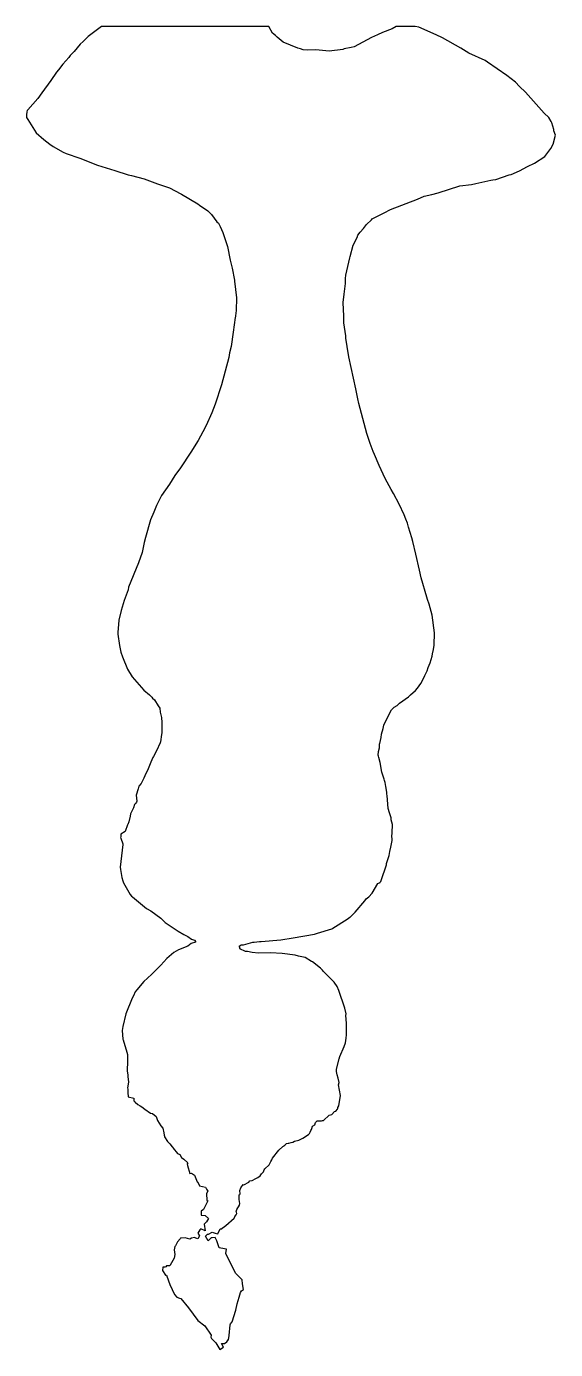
# Model space of a CAD drawing. Extents: x 56 to 119, y 21 to 178.
import ezdxf

# ---------------------------------------------------------------- set-up
doc = ezdxf.new("R2010")
doc.units = 0
doc.layers.add('31_93000', color=7, linetype='CONTINUOUS')

msp = doc.modelspace()

# ---------------------------------------------------------------- linework, layer by layer
at = {"layer": '31_93000', "color": 5}
msp.add_lwpolyline([(77.394, 177.78401), (64.973, 177.785), (63.384, 176.58601), (62.79, 176.007), (62.446, 175.688), (61.705, 174.798), (61.235, 174.33701), (61.083, 174.12201), (60.369, 173.29401), (59.862, 172.64101), (59.616, 172.37901), (58.972, 171.384), (57.871, 169.89601), (57.418, 169.22301), (56.21, 167.89601), (56.145, 167.798), (56.108, 167.632), (56.06, 167.29401), (56.072, 166.97801), (56.24, 166.735), (57.214, 165.16), (58.11, 164.36101), (58.828, 163.817), (59.247, 163.52101), (60.417, 162.84201), (60.762, 162.70801), (62.379, 162.13501), (64.494, 161.33301), (66.533, 160.666), (68.152, 160.18501), (68.53201, 160.10101), (70.034, 159.71001), (71.616, 159.10301), (73.039, 158.61801), (74.40601, 157.91801), (74.48, 157.86501), (76.41801, 156.733), (76.597, 156.57401), (77.575, 155.88901), (78.022, 155.46501), (78.677, 154.59901), (78.861, 154.41701), (79.05701, 154.03801), (79.39001, 153.32401), (79.916, 151.636), (80.23701, 150.013), (80.498, 149.09201), (80.744, 147.67001), (80.78001, 147.528), (80.994, 145.54401), (80.956, 144.069), (80.88901, 143.42401), (80.873, 143.317), (80.844, 143.21901), (80.583, 141.481), (80.368, 139.783), (80.18, 139.024), (80.09901, 138.48801), (79.232, 135.21001), (78.44601, 132.942), (78.05901, 131.90901), (77.387, 130.412), (77, 129.647), (76.43401, 128.61501), (75.58601, 127.23701), (74.346, 125.37401), (73.661, 124.44901), (73.04401, 123.42901), (72.08701, 122.08801), (71.92101, 121.78001), (71.50401, 120.911), (71.191, 120.12), (70.789, 119.204), (70.193, 117.09801), (70.052, 116.507), (69.83701, 115.494), (69.785, 115.32001), (69.353, 114.08801), (68.164, 111.177), (68.116, 110.894), (67.653, 109.62701), (67.315, 108.43201), (67.039, 107.274), (66.91, 105.82301), (66.923, 105.618), (67.091, 104.25201), (67.26701, 103.469), (67.479, 102.91701), (68.07, 101.467), (68.611, 100.54201), (70.01, 98.97501), (70.65, 98.395), (70.83601, 98.255), (70.951, 98.144), (71.042, 98.01801), (71.26601, 97.798), (71.687, 97.10101), (71.87601, 96.802), (71.951, 96.34801), (72.078, 95.71001), (72.14001, 95.11001), (72.152, 93.884), (72.10101, 93.68501), (71.968, 92.831), (71.91801, 92.691), (71.496, 91.75101), (71.15701, 91.094), (71.07201, 90.96101), (70.827, 90.426), (70.519, 89.606), (70.104, 88.787), (69.998, 88.49001), (69.686, 87.869), (69.41901, 87.55901), (69.32201, 87.244), (69.076, 86.505), (69.15401, 85.79301), (69.112, 85.663), (69.06001, 85.54201), (68.872, 85.387), (68.76601, 84.984), (68.43, 84.261), (68.356, 83.981), (68.21201, 83.33401), (68.11, 83.00101), (68.07301, 82.958), (67.76, 82.15401), (67.26701, 81.873), (67.245, 81.843), (67.245, 81.52), (67.22601, 81.48), (67.215, 81.472), (67.245, 81.37), (67.499, 80.702), (67.51501, 80.62501), (67.192, 77.939), (67.221, 77.65601), (67.374, 76.718), (67.484, 76.305), (67.567, 76.08801), (68.37801, 74.69601), (68.547, 74.48701), (68.636, 74.4), (70.325, 73.042), (70.844, 72.745), (72.028, 71.873), (72.525, 71.369), (74.069, 70.327), (74.729, 69.937), (75.215, 69.701), (75.64001, 69.39001), (76.019, 69.27), (76.177, 69.07), (76.14101, 69.01601), (75.597, 68.871), (75.234, 68.57201), (74.094, 68.103), (73.564, 67.79), (72.71301, 67.107), (72.026, 66.311), (70.954, 65.217), (70.427, 64.769), (70.011, 64.341), (69.16801, 63.386), (68.984, 63.146), (68.764, 62.674), (68.595, 62.392), (67.855, 60.509), (67.486, 59.011), (67.424, 58.543), (67.511, 57.497), (67.554, 57.414), (67.97, 55.977), (68.067, 55.699), (68.065, 54.952), (68.019, 53.71), (68.104, 53.276), (68.104, 53.035), (68.173, 52.429), (68.12801, 52.179), (68.07401, 51.721), (68.092, 51.555), (68.084, 51.176), (68.14101, 50.655), (68.815, 50.481), (68.815, 50.189), (68.941, 50.098), (68.983, 50.032), (69.274, 49.736), (69.564, 49.587), (69.757, 49.462), (70.133, 49.181), (70.803, 48.708), (71.042, 48.677), (71.452, 48.322), (71.621, 47.837), (72.025, 47.233), (72.25, 46.924), (72.36301, 46.375), (72.408, 46.096), (72.44, 45.977), (72.467, 45.904), (72.792, 45.354), (73.08701, 45.062), (73.37701, 44.703), (73.425, 44.663), (73.48901, 44.564), (73.97501, 43.922), (74.256, 43.8), (74.483, 43.459), (74.729, 43.27), (75.203, 42.827), (75.146, 42.683), (75.172, 42.522), (75.466, 41.559), (75.674, 41.573), (76.007, 41.336), (76.313, 40.579), (76.41801, 40.508), (76.61501, 40.1), (77.33501, 39.945), (77.45, 39.695), (77.577, 39.448), (77.43201, 39.174), (77.48801, 38.361), (77.60101, 38.303), (77.094, 37.261), (76.804, 37.061), (76.804, 36.614), (77.263, 36.565), (77.686, 36.217), (77.43201, 35.8), (77.162, 35.52), (77.263, 34.736), (76.756, 34.993), (76.688, 34.889), (76.659, 34.868), (76.41801, 34.474), (76.58701, 34.13), (76.41801, 33.782), (76.164, 33.869), (75.996, 33.957), (75.64201, 33.853), (75.439, 33.748), (74.911, 33.914), (74.43401, 33.87), (74.361, 33.878), (74.319, 33.808), (73.97701, 33.447), (73.745, 32.975), (73.662, 32.871), (73.609, 32.498), (73.676, 31.939), (73.581, 31.485), (73.44601, 31.207), (73.118, 30.676), (73.08701, 30.599), (72.701, 30.598), (72.58801, 30.455), (72.47601, 30.417), (72.25101, 30.419), (72.194, 30.042), (72.566, 29.467), (72.701, 29.466), (72.926, 28.795), (73.08701, 28.364), (73.647, 27.17), (73.90701, 26.871), (74.22301, 26.764), (74.39201, 26.718), (75.292, 25.604), (76.41901, 24.074), (77.25201, 23.458), (77.981, 22.34), (77.939, 22.123), (78.024, 21.95), (78.53001, 21.429), (79.038, 20.644), (79.46001, 20.908), (79.235, 21.369), (79.583, 21.349), (79.846, 21.555), (80.009, 21.778), (80.039, 21.802), (80.136, 22.3), (80.249, 23.577), (80.305, 23.692), (80.47401, 23.924), (80.925, 25.315), (81.082, 26.056), (81.303, 26.851), (81.48701, 27.401), (81.59801, 27.634), (81.82301, 27.779), (81.71101, 28.447), (81.65401, 28.91), (80.868, 29.718), (79.742, 32.039), (79.798, 32.562), (79.57301, 32.619), (78.953, 32.735), (78.67101, 33.546), (78.44601, 33.955), (78.108, 33.899), (77.995, 33.899), (77.635, 33.571), (77.319, 34.129), (77.54501, 34.36), (77.65701, 34.361), (78.108, 34.591), (78.44601, 34.474), (78.784, 34.405), (79.061, 34.984), (79.122, 34.984), (79.148, 34.96), (79.75, 35.373), (80.708, 36.243), (80.763, 36.316), (80.812, 36.448), (80.94701, 36.633), (81.026, 36.801), (80.981, 36.97), (80.978, 37.043), (81.035, 37.26), (81.343, 37.807), (81.39101, 37.981), (81.319, 38.478), (81.319, 39), (81.412, 39.039), (81.439, 39.149), (81.402, 39.52), (81.51701, 39.854), (81.79301, 40.241), (81.85001, 40.216), (81.882, 40.216), (82.44501, 40.504), (82.597, 40.687), (82.839, 40.736), (83.288, 40.969), (83.513, 41.066), (83.814, 41.277), (83.978, 41.522), (84.19, 41.738), (84.28201, 42.003), (84.36301, 42.094), (84.86501, 42.588), (85.05901, 42.974), (85.204, 43.174), (85.262, 43.366), (86.006, 44.306), (86.495, 44.74), (86.58501, 44.81), (86.61301, 44.851), (86.745, 44.914), (86.93201, 45.118), (87.118, 45.145), (87.231, 45.146), (87.484, 45.231), (87.701, 45.273), (87.898, 45.392), (88.401, 45.53), (88.89201, 45.764), (89.551, 46.166), (89.68401, 46.305), (89.76401, 46.479), (89.82001, 46.653), (89.80701, 46.679), (89.888, 46.792), (89.93201, 46.885), (90.04, 47.181), (90.299, 47.334), (90.368, 47.598), (90.561, 47.797), (91.10001, 47.822), (91.217, 47.834), (91.244, 47.859), (91.284, 47.841), (91.32401, 47.859), (92.01401, 48.485), (92.165, 48.531), (92.31001, 48.548), (92.636, 48.906), (92.786, 48.971), (92.97301, 49.195), (93.037, 49.305), (93.04601, 49.391), (93.134, 49.601), (93.353, 50.806), (93.118, 52.072), (93.2, 52.375), (93.077, 52.872), (92.94401, 53.264), (92.853, 53.675), (92.86, 53.96), (93.179, 55.181), (93.26401, 55.45), (93.76301, 56.627), (93.93201, 57.092), (94.02, 57.634), (94.04501, 58.03), (94.04301, 59.411), (93.994, 60.324), (94.008, 60.517), (93.843, 61.192), (93.136, 63.299), (92.952, 63.774), (92.59, 64.271), (91.342, 65.55701), (91.19401, 65.694), (90.98901, 65.938), (90.021, 66.678), (89.92101, 66.73), (89.136, 67.192), (88.37801, 67.35101), (87.957, 67.49001), (86.402, 67.666), (85.04301, 67.76601), (83.60001, 67.734), (82.839, 67.787), (82.315, 67.91), (82.068, 67.93201), (81.37501, 68.22401), (81.42001, 68.362), (81.319, 68.57), (81.555, 68.71001), (81.825, 68.702), (82.924, 69.027), (83.10201, 69.026), (83.747, 69.10101), (83.92101, 69.097), (86.245, 69.297), (87.72, 69.551), (90.273, 69.96201), (90.63, 70.08501), (92.299, 70.62601), (92.44901, 70.69901), (94.14101, 71.76601), (94.44501, 71.98901), (94.51801, 72.051), (95.08801, 72.60101), (96.231, 73.941), (96.409, 74.186), (96.692, 74.416), (97.09701, 74.83501), (97.76401, 75.98), (98.04501, 76.132), (98.07001, 76.175), (98.137, 76.23801), (98.19501, 76.341), (98.79601, 78.19701), (98.811, 78.26601), (98.799, 78.366), (99.108, 79.33), (99.22401, 79.79201), (99.325, 80.332), (99.498, 81.097), (99.484, 81.299), (99.442, 81.578), (99.47101, 81.998), (99.505, 82.98901), (99.35201, 83.567), (99.36101, 83.803), (99.15301, 84.388), (99.01601, 84.914), (98.90601, 86.43301), (98.842, 86.591), (98.84, 86.72), (98.86301, 86.86301), (98.719, 87.534), (98.63901, 88.006), (98.576, 88.244), (98.51701, 88.40401), (98.494, 88.519), (98.26701, 89.214), (98.04301, 90.374), (97.882, 90.94501), (97.857, 91.109), (97.829, 91.229), (97.841, 91.664), (97.966, 92.116), (97.98901, 92.578), (98.008, 92.633), (98.16, 93.34901), (98.22201, 93.748), (98.425, 94.41901), (98.48801, 94.801), (99.07101, 96.038), (99.41601, 96.62801), (99.719, 96.943), (100.07001, 97.13801), (100.288, 97.35001), (100.356, 97.43001), (101.422, 98.151), (101.678, 98.4), (102.233, 98.90601), (102.48601, 99.188), (102.884, 99.76701), (103.228, 100.423), (103.357, 100.71001), (103.62, 101.241), (103.76601, 101.634), (104.005, 102.22301), (104.22701, 103.01501), (104.26801, 103.26301), (104.399, 103.785), (104.46201, 104.29301), (104.51, 105.759), (104.216, 107.886), (103.86401, 109.177), (103.69601, 109.72001), (103.616, 110.01401), (102.93501, 112.31901), (102.71201, 113.23), (102.302, 115.13), (101.91801, 116.605), (101.813, 117.04401), (101.43301, 118.313), (101.29201, 118.814), (101.08501, 119.27601), (100.9, 119.79101), (100.31001, 121.03901), (99.634, 122.329), (99.355, 122.78801), (98.646, 124.091), (97.93001, 125.659), (97.367, 126.94201), (97.214, 127.30701), (96.86101, 128.24001), (96.467, 129.45801), (95.521, 133.022), (95.399, 133.55701), (95.162, 134.73801), (94.355, 138.53601), (94.12501, 139.774), (93.98901, 140.763), (93.968, 141.02701), (93.759, 142.60101), (93.746, 143.373), (93.651, 144.998), (93.771, 145.99501), (93.941, 147.25101), (93.93101, 147.83701), (93.96201, 148.244), (94.44901, 150.29901), (94.51, 150.47301), (94.842, 151.80701), (95.31001, 152.705), (95.412, 152.98701), (95.678, 153.35101), (96.08301, 153.81201), (96.41901, 154.27), (97.02901, 154.82701), (97.108, 154.92801), (97.644, 155.203), (98.04301, 155.436), (98.525, 155.65001), (99.274, 156.03101), (102.50001, 157.261), (103.27901, 157.636), (104.18101, 157.81401), (104.94401, 158.03801), (107.534, 158.843), (108.89301, 159.01801), (109.43401, 159.12701), (111.187, 159.535), (111.43201, 159.55901), (111.775, 159.62701), (113.37301, 160.18401), (113.608, 160.21001), (114.60001, 160.662), (115.564, 161.16701), (116.366, 161.54501), (117.592, 162.36), (117.746, 162.509), (118.316, 163.28801), (118.61201, 163.82701), (118.87901, 164.88701), (118.673, 165.386), (118.673, 165.55501), (118.42801, 166.33701), (118.36401, 166.48701), (118.09, 166.97501), (117.52701, 167.496), (115.30801, 169.968), (114.61401, 170.67401), (114.122, 171.16101), (113.08601, 171.95401), (110.784, 173.567), (110.524, 173.729), (108.577, 174.60301), (107.62701, 175.20601), (105.468, 176.44402), (104.71001, 176.79301), (102.636, 177.69601), (102.217, 177.783), (99.966, 177.79001), (99.47701, 177.48901), (98.33501, 177.07701), (97.73, 176.776), (97.02801, 176.46201), (94.95801, 175.38802), (94.61401, 175.274), (93.77801, 175.121), (93.61301, 175.07301), (91.991, 174.856), (90.42101, 174.99701), (89.479, 174.97701), (88.91901, 175.00401), (88.58, 175.12401), (88.283, 175.20001), (86.555, 175.90501), (85.83, 176.52701), (85.64201, 176.70601), (85.288, 176.992), (84.841, 177.787), (77.394, 177.78401)], dxfattribs=at)

doc.saveas('drawing.dxf')
